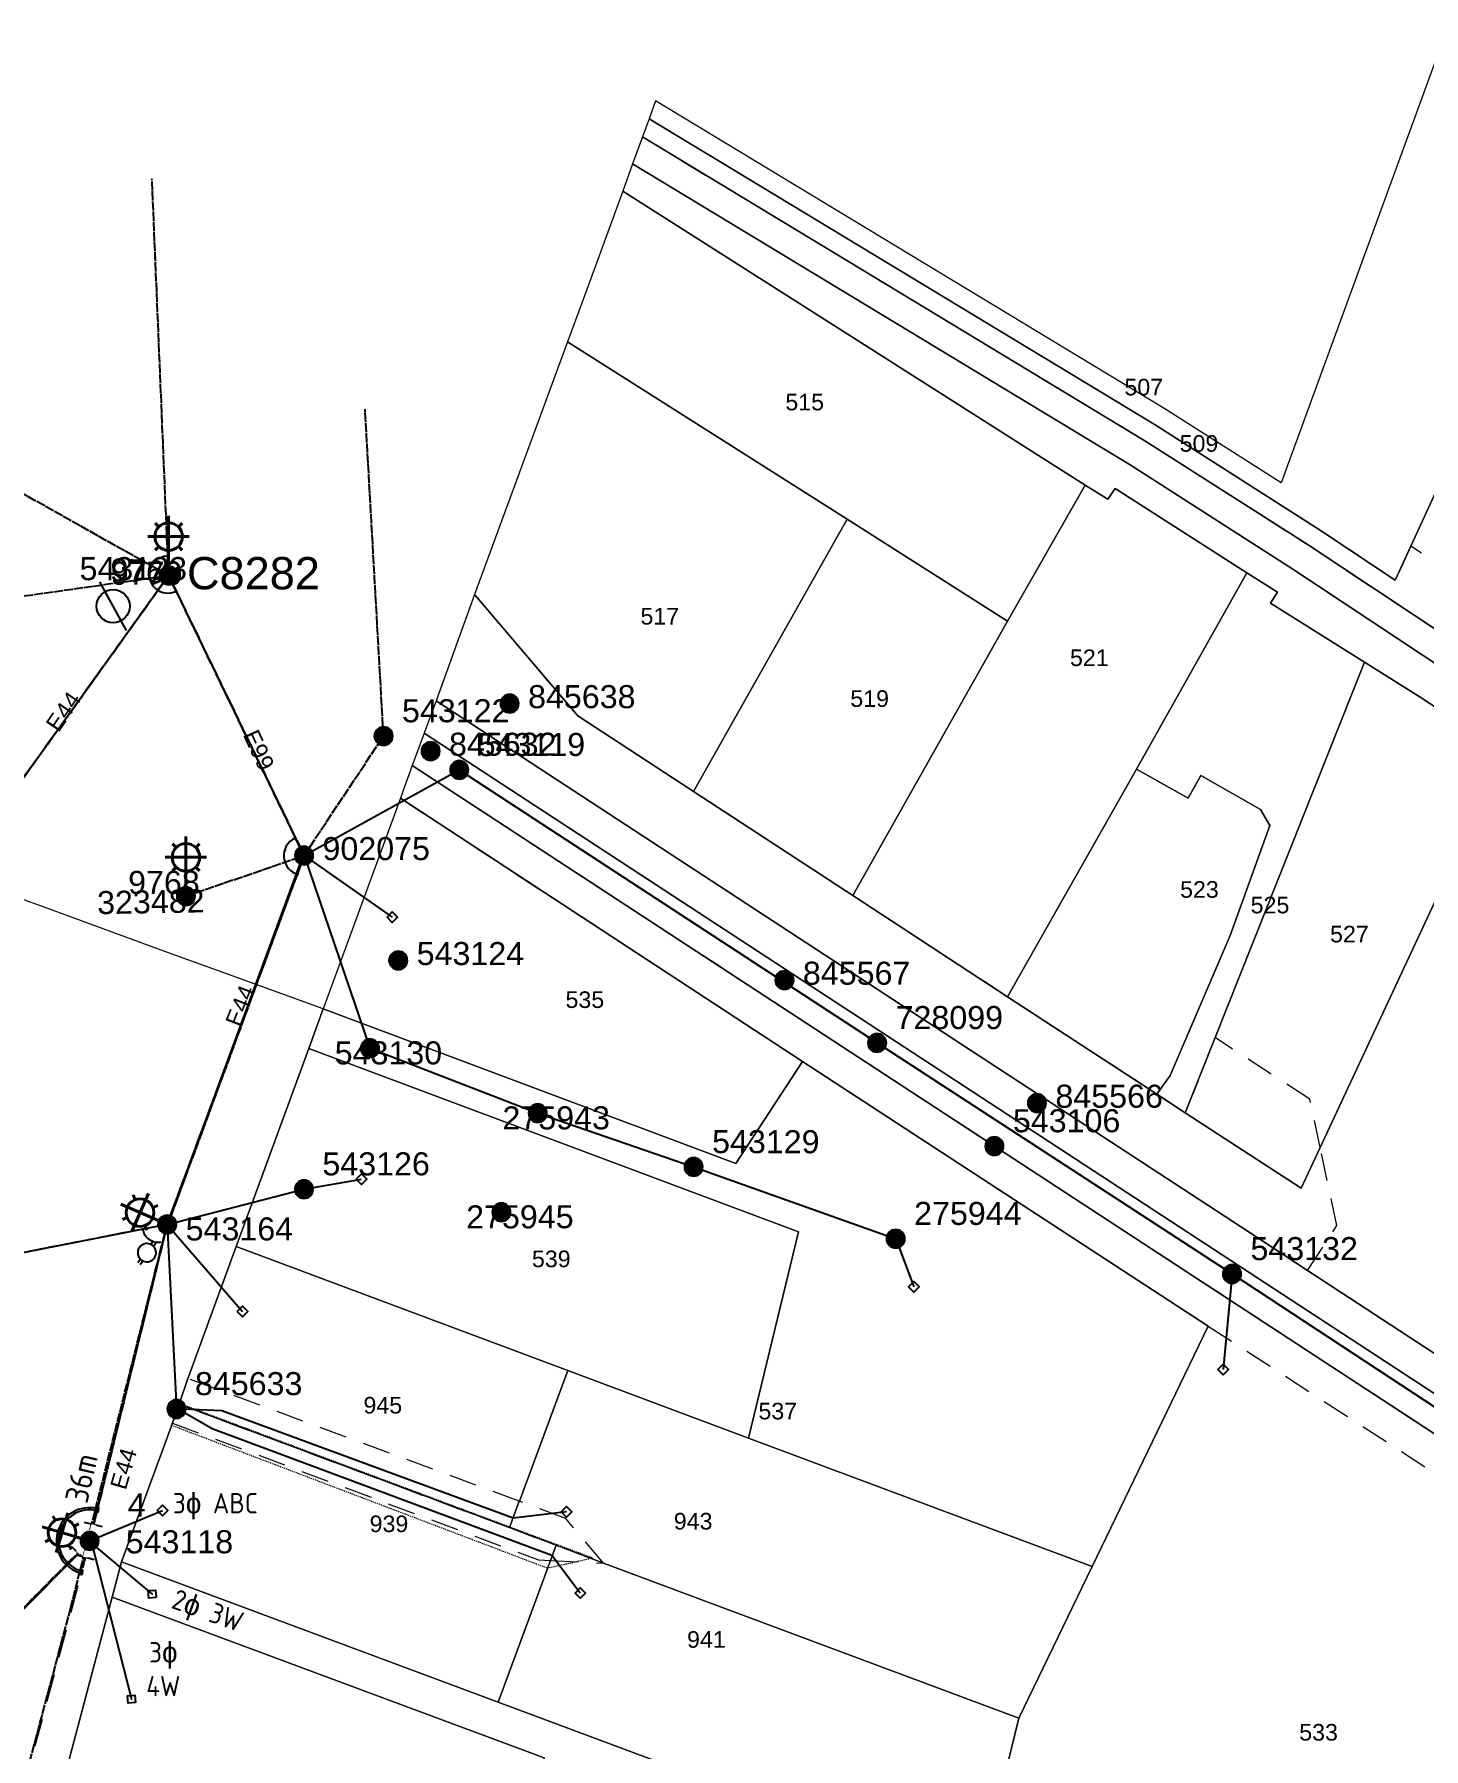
# Model space of a CAD drawing. Header units: metres. Extents: x 316970 to 317938, y 6270894 to 6271502.
# Drawn here: x 317237.9 to 317388.6, y 6271315.6 to 6271501.6 of the extents above; entities that cross this region are included whole.
import ezdxf
from ezdxf.enums import TextEntityAlignment as Align

# ---------------------------------------------------------------- set-up
doc = ezdxf.new("R2010")
doc.units = ezdxf.units.M
for name, pattern in [('Cable Exist OH', [1, 1, 0]), ('Dash', [5, 3, -2]), ('HIDDEN', [0.375, 0.25, -0.125]), ('HIDDEN2', [0.1875, 0.125, -0.0625]), ('IECLdasha', [5, 3, -2])]:
    doc.linetypes.add(name, pattern=pattern)
doc.layers.get('0').update_dxf_attribs({"color": 6})
for name, color, linetype, lineweight in [('Cadastre Easements_SP_EXT', 9, 'Continuous', 5), ('Cadastre Land Parcels_SP_EXT', 9, 'Continuous', 5), ('Cadastre Other Property_SP_EXT', 9, 'HIDDEN', 5), ('Cadastre Roads_SP_EXT', 9, 'Continuous', 5)]:
    doc.layers.add(name, color=color, linetype=linetype, lineweight=lineweight)
for name, color, linetype in [('Equip_SP_HV_EXT', 7, 'Continuous'), ('Equip_SP_LV_EXT', 7, 'Continuous'), ('Equip_SP_SL_EXT', 7, 'Continuous'), ('Mains_HV_EXT', 7, 'Continuous'), ('Mains_LV_EXT', 7, 'Continuous'), ('Mains_LV_NEW', 2, 'Continuous'), ('Mains_LV_NEW_Hardwired', 2, 'Continuous'), ('Mains_SL_EXT', 7, 'Continuous'), ('Mains_SL_NEW', 2, 'Continuous'), ('Mains_SL_NEW_Hardwired', 2, 'Continuous'), ('Notes_SP_MISC', 7, 'Continuous'), ('OH_Details_SP_MISC', 7, 'Continuous'), ('Services_SP_EXT', 7, 'Continuous'), ('SupportsOH_SP_TR_HV_LV_SL_EXT', 7, 'Continuous')]:
    doc.layers.add(name, color=color, linetype=linetype)
doc.styles.add('HVSW_LABEL', font='arial.ttf')
doc.styles.add('iecARIAL', font='arial.ttf', dxfattribs={"height": 2})
doc.styles.add('iecISOCP', font='isocp.shx')
doc.styles.add('POLE_LABEL', font='arial.ttf')
doc.styles.get("Standard").update_dxf_attribs({"font": 'arial.ttf'})

# ---------------------------------------------------------------- blocks, each defined once
blk = doc.blocks.new('LV_OH_LINKS_OPEN_EXT')
for p, q in [((-0.17, 4.97), (-0.17, 5.46)), ((0.17, 4.97), (0.17, 5.46)), ((-0.17, 3), (-0.17, 2.5)), ((0.17, 3), (0.17, 2.5))]:
    blk.add_line(p, q)
blk.add_lwpolyline([(0, 2.99, 1), (0, 4.98, 1)], format="xyb", close=True)
at = {"flags": 9}
for tag, p in [('ACTUAL_STATUS', (0, 0)), ('CONSTRUCTED_VOLTAGE', (0, -0.2)), ('OPERATING_VOLTAGE', (0, -0.6)), ('ORIENTATION', (0, -0.8)), ('OWNED_BY', (0, -1)), ('STATE', (0, -1.2)), ('SWITCH_TYPE', (0, -1.4)), ('NO_PHASES', (0, -0.4)), ('USAGE', (0, -1.6)), ('LEGEND', (0, -1.8)), ('NOTES', (0, -2))]:
    blk.add_attdef(tag, text='', height=0.2, dxfattribs=at).set_placement(p, align=Align.MIDDLE_LEFT)
at = {"flags": 1}
blk.add_attdef('Z', (0, 0), '', height=0.2, dxfattribs=at)
blk = doc.blocks.new('*U135')
at = {"lineweight": 40}
for p, q in [((-3.98, 2.7), (-3.71, 2.2)), ((-3.63, -1.27), (-2.36, 3.04)), ((-1.18, 1.87), (-1.68, 1.6)), ((-0.84, 0.25), (-5.15, 1.52)), ((-4.81, -0.1), (-4.31, 0.17)), ((0, 0), (-1.56, 0.46)), ((-2.01, -0.93), (-2.28, -0.43))]:
    blk.add_line(p, q, dxfattribs=at)
blk.add_circle((-3, 0.89), 1.5, dxfattribs=at)
at = {"style": 'iecARIAL', "flags": 8}
blk.add_attdef('ASSET_NUM', (1.5, 1.5), '', height=2.5, dxfattribs=at)
for tag, p, height, flags in [('OPERATING_VOLTAGE', (0.98, -1.65), 0.2, 9), ('ORIENTATION', (0.98, -1.85), 0.2, 9), ('OWNED_BY', (0.98, -2.05), 0.2, 9), ('CONSTRUCTED_VOLTAGE', (0.98, -0.65), 0.2, 9), ('CONTROL_TYPE', (0.98, -0.85), 0.2, 9), ('LANTERN_PURPOSE', (0.98, -1.05), 0.2, 9), ('LANTERN_TYPE', (0.98, -1.25), 0.2, 9), ('NO_PHASES', (0.98, -1.45), 0.2, 9), ('LNUMBER', (2.18, -3.25), 2.5, 8), ('STATE', (0.98, -2.25), 0.2, 9), ('USAGE', (0.98, -2.45), 0.2, 9), ('CEXIST', (0.98, -2.65), 0.2, 9), ('CNEW', (0.98, -2.85), 0.2, 9), ('CNUMBER', (0.98, -3.05), 0.2, 9), ('CREMOVE', (0.98, -3.25), 0.2, 9), ('CREPLACE', (0.98, -3.45), 0.2, 9), ('LKINGHEIGHT', (0.98, -3.65), 0.2, 9), ('LBRACKET', (0.98, -3.85), 0.2, 9), ('LBRACKETVOCAB', (0.98, -4.05), 0.2, 9), ('LCATEGORY', (0.98, -4.25), 0.2, 9), ('LCHARGE1', (0.98, -4.45), 0.2, 9), ('LCHARGE1PERCENT', (0.98, -4.65), 0.2, 9), ('LCHARGE2', (0.98, -4.85), 0.2, 9), ('LCHARGE2PERCENT', (0.98, -5.05), 0.2, 9), ('LCHARGE3', (0.98, -5.25), 0.2, 9), ('LCHARGE3PERCENT', (0.98, -5.45), 0.2, 9), ('LEXIST', (0.98, -5.65), 0.2, 9), ('LLAMP', (0.98, -5.85), 0.2, 9), ('LLAMPVOCAB', (0.98, -6.05), 0.2, 9), ('LMAST', (0.98, -6.25), 0.2, 9), ('LMASTVOCAB', (0.98, -6.45), 0.2, 9), ('LNEW', (0.98, -6.65), 0.2, 9), ('LANTNUMBER', (0.98, -6.85), 0.2, 9), ('LOUTREACH', (0.98, -7.25), 0.2, 9), ('LOUTREACHVOCAB', (0.98, -7.45), 0.2, 9), ('STREETNAME', (0.98, -9.25), 0.2, 9), ('SUBURB', (0.98, -9.45), 0.2, 1), ('LRATECODE', (0.98, -7.65), 0.2, 9), ('LREMOVE', (0.98, -7.85), 0.2, 9), ('LREPLACE', (0.98, -8.05), 0.2, 9), ('LTYPE', (0.98, -8.25), 0.2, 9), ('LTYPEVOCAB', (0.98, -8.45), 0.2, 9), ('LEGEND', (0.98, -8.65), 0.2, 9), ('LOCATION', (0.98, -8.85), 0.2, 9), ('NOTES', (0.98, -9.05), 0.2, 9)]:
    blk.add_attdef(tag, p, '', height=height, dxfattribs=dict(flags=flags))
blk = doc.blocks.new('SL_LANTERN_EXT')
at = {"lineweight": 40}
for p, q in [((-1.46, 5.68), (-1.06, 5.28)), ((0, 1.97), (0, 6.47)), ((1.46, 5.68), (1.06, 5.28)), ((-2.25, 4.22), (2.25, 4.22)), ((-1.46, 2.76), (-1.06, 3.16)), ((0, 0), (0, 2.72)), ((1.46, 2.76), (1.06, 3.16))]:
    blk.add_line(p, q, dxfattribs=at)
blk.add_circle((0, 4.22), 1.5, dxfattribs=at)
at = {"style": 'iecARIAL', "flags": 8}
blk.add_attdef('ASSET_NUM', (1.5, 1.5), '', height=2.5, dxfattribs=at)
for tag, p, height, flags in [('OPERATING_VOLTAGE', (0.98, -1.65), 0.2, 9), ('ORIENTATION', (0.98, -1.85), 0.2, 9), ('OWNED_BY', (0.98, -2.05), 0.2, 9), ('CONSTRUCTED_VOLTAGE', (0.98, -0.65), 0.2, 9), ('CONTROL_TYPE', (0.98, -0.85), 0.2, 9), ('LANTERN_PURPOSE', (0.98, -1.05), 0.2, 9), ('LANTERN_TYPE', (0.98, -1.25), 0.2, 9), ('NO_PHASES', (0.98, -1.45), 0.2, 9), ('LNUMBER', (2.18, -3.25), 2.5, 8), ('STATE', (0.98, -2.25), 0.2, 9), ('USAGE', (0.98, -2.45), 0.2, 9), ('CEXIST', (0.98, -2.65), 0.2, 9), ('CNEW', (0.98, -2.85), 0.2, 9), ('CNUMBER', (0.98, -3.05), 0.2, 9), ('CREMOVE', (0.98, -3.25), 0.2, 9), ('CREPLACE', (0.98, -3.45), 0.2, 9), ('LKINGHEIGHT', (0.98, -3.65), 0.2, 9), ('LBRACKET', (0.98, -3.85), 0.2, 9), ('LBRACKETVOCAB', (0.98, -4.05), 0.2, 9), ('LCATEGORY', (0.98, -4.25), 0.2, 9), ('LCHARGE1', (0.98, -4.45), 0.2, 9), ('LCHARGE1PERCENT', (0.98, -4.65), 0.2, 9), ('LCHARGE2', (0.98, -4.85), 0.2, 9), ('LCHARGE2PERCENT', (0.98, -5.05), 0.2, 9), ('LCHARGE3', (0.98, -5.25), 0.2, 9), ('LCHARGE3PERCENT', (0.98, -5.45), 0.2, 9), ('LEXIST', (0.98, -5.65), 0.2, 9), ('LLAMP', (0.98, -5.85), 0.2, 9), ('LLAMPVOCAB', (0.98, -6.05), 0.2, 9), ('LMAST', (0.98, -6.25), 0.2, 9), ('LMASTVOCAB', (0.98, -6.45), 0.2, 9), ('LNEW', (0.98, -6.65), 0.2, 9), ('LANTNUMBER', (0.98, -6.85), 0.2, 9), ('LOUTREACH', (0.98, -7.25), 0.2, 9), ('LOUTREACHVOCAB', (0.98, -7.45), 0.2, 9), ('STREETNAME', (0.98, -9.25), 0.2, 9), ('SUBURB', (0.98, -9.45), 0.2, 1), ('LRATECODE', (0.98, -7.65), 0.2, 9), ('LREMOVE', (0.98, -7.85), 0.2, 9), ('LREPLACE', (0.98, -8.05), 0.2, 9), ('LTYPE', (0.98, -8.25), 0.2, 9), ('LTYPEVOCAB', (0.98, -8.45), 0.2, 9), ('LEGEND', (0.98, -8.65), 0.2, 9), ('LOCATION', (0.98, -8.85), 0.2, 9), ('NOTES', (0.98, -9.05), 0.2, 9)]:
    blk.add_attdef(tag, p, '', height=height, dxfattribs=dict(flags=flags))
blk = doc.blocks.new('*U138')
at = {"lineweight": 40}
for p, q in [((-0.88, 0.38), (-5.01, 2.18)), ((-3.84, -0.78), (-2.04, 3.34)), ((-3.7, 3.2), (-3.49, 2.68)), ((-1.02, 2.04), (-1.55, 1.83)), ((-4.86, 0.53), (-4.34, 0.73)), ((0, 0), (-1.57, 0.68)), ((-2.19, -0.64), (-2.39, -0.11))]:
    blk.add_line(p, q, dxfattribs=at)
blk.add_circle((-2.94, 1.28), 1.5, dxfattribs=at)
at = {"style": 'iecARIAL', "flags": 8}
blk.add_attdef('ASSET_NUM', (1.5, 1.5), '', height=2.5, dxfattribs=at)
for tag, p, height, flags in [('OPERATING_VOLTAGE', (0.98, -1.65), 0.2, 9), ('ORIENTATION', (0.98, -1.85), 0.2, 9), ('OWNED_BY', (0.98, -2.05), 0.2, 9), ('CONSTRUCTED_VOLTAGE', (0.98, -0.65), 0.2, 9), ('CONTROL_TYPE', (0.98, -0.85), 0.2, 9), ('LANTERN_PURPOSE', (0.98, -1.05), 0.2, 9), ('LANTERN_TYPE', (0.98, -1.25), 0.2, 9), ('NO_PHASES', (0.98, -1.45), 0.2, 9), ('LNUMBER', (2.18, -3.25), 2.5, 8), ('STATE', (0.98, -2.25), 0.2, 9), ('USAGE', (0.98, -2.45), 0.2, 9), ('CEXIST', (0.98, -2.65), 0.2, 9), ('CNEW', (0.98, -2.85), 0.2, 9), ('CNUMBER', (0.98, -3.05), 0.2, 9), ('CREMOVE', (0.98, -3.25), 0.2, 9), ('CREPLACE', (0.98, -3.45), 0.2, 9), ('LKINGHEIGHT', (0.98, -3.65), 0.2, 9), ('LBRACKET', (0.98, -3.85), 0.2, 9), ('LBRACKETVOCAB', (0.98, -4.05), 0.2, 9), ('LCATEGORY', (0.98, -4.25), 0.2, 9), ('LCHARGE1', (0.98, -4.45), 0.2, 9), ('LCHARGE1PERCENT', (0.98, -4.65), 0.2, 9), ('LCHARGE2', (0.98, -4.85), 0.2, 9), ('LCHARGE2PERCENT', (0.98, -5.05), 0.2, 9), ('LCHARGE3', (0.98, -5.25), 0.2, 9), ('LCHARGE3PERCENT', (0.98, -5.45), 0.2, 9), ('LEXIST', (0.98, -5.65), 0.2, 9), ('LLAMP', (0.98, -5.85), 0.2, 9), ('LLAMPVOCAB', (0.98, -6.05), 0.2, 9), ('LMAST', (0.98, -6.25), 0.2, 9), ('LMASTVOCAB', (0.98, -6.45), 0.2, 9), ('LNEW', (0.98, -6.65), 0.2, 9), ('LANTNUMBER', (0.98, -6.85), 0.2, 9), ('LOUTREACH', (0.98, -7.25), 0.2, 9), ('LOUTREACHVOCAB', (0.98, -7.45), 0.2, 9), ('STREETNAME', (0.98, -9.25), 0.2, 9), ('SUBURB', (0.98, -9.45), 0.2, 1), ('LRATECODE', (0.98, -7.65), 0.2, 9), ('LREMOVE', (0.98, -7.85), 0.2, 9), ('LREPLACE', (0.98, -8.05), 0.2, 9), ('LTYPE', (0.98, -8.25), 0.2, 9), ('LTYPEVOCAB', (0.98, -8.45), 0.2, 9), ('LEGEND', (0.98, -8.65), 0.2, 9), ('LOCATION', (0.98, -8.85), 0.2, 9), ('NOTES', (0.98, -9.05), 0.2, 9)]:
    blk.add_attdef(tag, p, '', height=height, dxfattribs=dict(flags=flags))
blk = doc.blocks.new('CCP_EXT')
at = {"flags": 9}
for tag, p in [('STATE', (0, -1.8)), ('LIFE_SUPPORT', (0, -1.6)), ('NOTES', (0, -2))]:
    blk.add_attdef(tag, text='', height=0.2, dxfattribs=at).set_placement(p, align=Align.MIDDLE_LEFT)
blk.add_wipeout([(0, 0.57), (0.57, 0), (0, -0.57), (-0.57, 0)])
blk.add_lwpolyline([(-0.57, 0), (0, 0.57), (0.57, 0), (0, -0.57), (-0.57, 0)])
at = {"flags": 1}
blk.add_attdef('Z', (0, 0), '', height=0.2, dxfattribs=at)
at = {"flags": 9}
for tag, p in [('CCP_TYPE', (0, 0)), ('CONSTRUCTED_VOLTAGE', (0, -0.2)), ('OPERATING_VOLTAGE', (0, -0.6)), ('ORIENTATION', (0, -0.8)), ('OWNED_BY', (0, -1)), ('NO_PHASES', (0, -0.4)), ('USAGE', (0, -1.2)), ('LEGEND', (0, -1.4))]:
    blk.add_attdef(tag, text='', height=0.2, dxfattribs=at).set_placement(p, align=Align.MIDDLE_LEFT)
blk = doc.blocks.new('POLE_EXT')
blk.add_hatch(color=256).paths.add_polyline_path([(-1, 0, 1), (1, 0, 1)])
blk.add_lwpolyline([(-1, 0, 1), (1, 0, 1)], format="xyb", close=True)
for tag, height, flags, p in [('pNumber', 2.5, 8, (-17.84, 2.07)), ('OWNED_BY', 0.2, 9, (1.35, -0.4)), ('SPECIAL_USE', 0.2, 9, (1.35, -0.8)), ('STATE', 0.2, 9, (1.35, -1)), ('cLV', 0.2, 9, (1.35, -1.4)), ('hDepth', 0.2, 9, (1.35, -1.6)), ('hDia', 0.2, 9, (1.35, -1.8)), ('PARENT', 0.2, 9, (1.35, -0.6)), ('USAGE', 0.2, 9, (1.35, -1.2)), ('cHV', 0.2, 9, (1.35, -2)), ('cLinedev', 0.2, 9, (1.35, -3.4)), ('pExisting', 0.2, 9, (1.35, -3.8)), ('LBRACKET', 0.2, 9, (1.35, -2.2)), ('LExisting', 0.2, 9, (1.35, -2.4)), ('LANTNUMBER', 0.2, 9, (1.35, -2.6)), ('LOther', 0.2, 9, (1.35, -2.8)), ('LRemove', 0.2, 9, (1.35, -3)), ('LEGEND', 0.2, 9, (1.35, -3.2)), ('LOCATION', 0.2, 9, (1.35, -3.6)), ('pFooting', 0.2, 9, (1.35, -4.4)), ('pNew', 0.2, 9, (1.35, -4.6)), ('pRelocate', 0.2, 9, (1.35, -5)), ('pRemove', 0.2, 9, (1.35, -5.2)), ('pReplace', 0.2, 9, (1.35, -5.4)), ('pStay', 0.2, 9, (1.35, -5.6)), ('PFNUMBER', 0.2, 9, (1.35, -4)), ('NEWPFNUMBER', 0.2, 9, (1.35, -4.2)), ('pType', 0.2, 9, (1.35, -5.8)), ('cspan', 0.2, 9, (1.35, -6)), ('STREETNAME', 0.2, 9, (1.35, -6.2)), ('SUBURB', 0.2, 9, (1.35, -6.4)), ('OPERATED_BY', 0.2, 9, (1.36, -7.01)), ('NOTES', 0.2, 9, (1.35, -6.6)), ('MAINTAINED_BY', 0.2, 9, (1.36, -6.81))]:
    blk.add_attdef(tag, text='', height=height, dxfattribs=dict(flags=flags)).set_placement(p, align=Align.MIDDLE_LEFT)
at = {"style": 'POLE_LABEL'}
for tag, height, flags, p in [('ASSET_NUM', 2.5, 8, (2, 2)), ('STRUCTURE_PLANT_NUMBER', 0.2, 9, (1.35, 0.03)), ('STREET_CODE', 0.2, 9, (1.35, -0.2))]:
    blk.add_attdef(tag, text='', height=height, dxfattribs=dict(at, flags=flags)).set_placement(p, align=Align.MIDDLE_LEFT)
at = {"flags": 1}
blk.add_attdef('Z', (1.35, -7.33), '', height=0.2, dxfattribs=at)
blk = doc.blocks.new('HV_ABS_CLOSED_EXT')
blk.add_line((-3, 6.87), (3, 6.87))
blk.add_circle((0, 6.87), 1.8)
at = {"style": 'HVSW_LABEL'}
for tag, height, flags, p in [('ASSET_NUM', 3.5, 8, (2, 2)), ('STREET_CODE', 0.2, 9, (0, -0.2))]:
    blk.add_attdef(tag, text='', height=height, dxfattribs=dict(at, flags=flags)).set_placement(p, align=Align.MIDDLE_LEFT)
at = {"flags": 1}
blk.add_attdef('Z', (0, 0), '', height=0.2, dxfattribs=at)
at = {"flags": 9}
for tag, p in [('ACTUAL_STATUS', (0, -0.4)), ('CONSTRUCTED_VOLTAGE', (0, -0.6)), ('OPERATING_VOLTAGE', (0, -1)), ('ORIENTATION', (0, -1.2)), ('OWNED_BY', (0, -1.4)), ('STATE', (0, -1.6)), ('SWITCH_TYPE', (0, -1.8)), ('NO_PHASES', (0, -0.8)), ('STREETNAME', (0, -2.6)), ('SUBURB', (0, -2.8)), ('USAGE', (0, -2)), ('LEGEND', (0, -2.2)), ('LOCATION', (0, -2.4)), ('NOTES', (0, -3))]:
    blk.add_attdef(tag, text='', height=0.2, dxfattribs=at).set_placement(p, align=Align.MIDDLE_LEFT)
blk = doc.blocks.new('End Shackle_NEW')
blk.add_line((1, 1.81), (-1, 1.81))
at = {"flags": 1}
blk.add_attdef('Z', (0, 0), '', height=0.2, dxfattribs=at)
at = {"flags": 9}
for tag, p in [('CONNECTOR_TYPE', (0, 0)), ('CONSTRUCTED_VOLTAGE', (0, -0.2)), ('OPERATING_VOLTAGE', (0, -0.6)), ('ORIENTATION', (0, -0.8)), ('OWNED_BY', (0, -1)), ('STATE', (0, -1.2)), ('NO_PHASES', (0, -0.4)), ('USAGE', (0, -1.4)), ('NOTES', (0, -1.6)), ('MAINTAINED_BY', (0, -1.81)), ('OPERATED_BY', (0, -2.01))]:
    blk.add_attdef(tag, text='', height=0.2, dxfattribs=at).set_placement(p, align=Align.MIDDLE_LEFT)
blk.add_wipeout([(-0.25, 0), (-0.25, 1.81), (0.25, 1.82), (0.25, 0)])
blk = doc.blocks.new('BOND POINT')
blk.add_hatch(color=256).paths.add_polyline_path([(-1, 0, 1), (1, 0, 1)])
blk.add_lwpolyline([(-1, 0, 1), (1, 0, 1)], format="xyb", close=True)

msp = doc.modelspace()

# ---------------------------------------------------------------- linework, layer by layer
at = {"layer": 'Cadastre Easements_SP_EXT', "linetype": 'Dash'}
for points in [[(317387.21, 6271446.06), (317385.51, 6271442.37), (317377.17, 6271447.89), (317359.46, 6271459.21), (317304.6, 6271492.38), (317303.88, 6271490.44), (317358.37, 6271457.48), (317376.07, 6271446.18), (317398.4, 6271431.38), (317400.82, 6271436.98), (317387.21, 6271446.06)], [(317359.64, 6271386.63), (317343.47, 6271397.18), (317326.69, 6271408.15), (317309.43, 6271419.44), (317308.17, 6271420.26), (317296.88, 6271427.64), (317285.69, 6271440.8), (317281.51, 6271429.29), (317340.41, 6271390.79), (317368.74, 6271372.27), (317370.84, 6271370.89), (317376.01, 6271367.51), (317379.17, 6271372.37), (317377.39, 6271380.79), (317377.37, 6271380.84), (317376.26, 6271386.07), (317365.98, 6271392.75), (317362.73, 6271384.6), (317359.64, 6271386.63)]]:
    msp.add_lwpolyline(points, close=True, dxfattribs=at)
at = {"layer": 'Cadastre Land Parcels_SP_EXT', "linetype": 'Continuous'}
for points in [[(317402.9, 6271493.75), (317390.94, 6271501.56), (317373.13, 6271452.9), (317360.51, 6271460.94), (317305.31, 6271494.34), (317304.6, 6271492.38), (317359.46, 6271459.21), (317377.17, 6271447.89), (317385.51, 6271442.37), (317387.21, 6271446.06), (317407.68, 6271490.58), (317402.9, 6271493.75)], [(317377.17, 6271447.89), (317359.46, 6271459.21), (317304.6, 6271492.38), (317303.88, 6271490.44), (317358.37, 6271457.48), (317376.07, 6271446.18), (317398.4, 6271431.38), (317400.82, 6271436.98), (317420.38, 6271482.29), (317419.18, 6271483.08), (317407.68, 6271490.58), (317387.21, 6271446.06), (317385.51, 6271442.37), (317377.17, 6271447.89)], [(317351.88, 6271452.68), (317301.75, 6271484.55), (317297.3, 6271472.39), (317295.76, 6271468.2), (317326.09, 6271448.97), (317343.48, 6271437.91), (317351.88, 6271452.68)], [(317309.43, 6271419.44), (317326.09, 6271448.97), (317295.76, 6271468.2), (317285.69, 6271440.8), (317296.88, 6271427.64), (317308.17, 6271420.26), (317309.43, 6271419.44)], [(317369.42, 6271443.15), (317355.13, 6271452.31), (317354.34, 6271451.13), (317351.88, 6271452.68), (317343.48, 6271437.91), (317326.69, 6271408.15), (317343.47, 6271397.18), (317357.47, 6271421.88), (317369.42, 6271443.15)], [(317343.48, 6271437.91), (317326.09, 6271448.97), (317309.43, 6271419.44), (317326.69, 6271408.15), (317343.48, 6271437.91)], [(317382.19, 6271433.48), (317371.99, 6271439.87), (317372.75, 6271441.05), (317369.42, 6271443.15), (317357.47, 6271421.88), (317363.05, 6271418.72), (317364.43, 6271421.17), (317370.91, 6271417.49), (317371.9, 6271415.77), (317367.6, 6271403.83), (317361.12, 6271388.64), (317359.64, 6271386.63), (317362.73, 6271384.6), (317365.98, 6271392.75), (317382.19, 6271433.48)], [(317362.73, 6271384.6), (317359.64, 6271386.63), (317343.47, 6271397.18), (317326.69, 6271408.15), (317309.43, 6271419.44), (317308.17, 6271420.26), (317296.88, 6271427.64), (317285.69, 6271440.8), (317281.51, 6271429.29), (317340.41, 6271390.79), (317368.74, 6271372.27), (317370.84, 6271370.89), (317376.01, 6271367.51), (317566.53, 6271242.97), (317598.23, 6271291.57), (317429.59, 6271402.48), (317397.36, 6271423.68), (317377.37, 6271380.84), (317375.31, 6271376.43), (317362.73, 6271384.6)], [(317377.37, 6271380.84), (317397.36, 6271423.68), (317388.11, 6271429.76), (317382.19, 6271433.48), (317365.98, 6271392.75), (317362.73, 6271384.6), (317375.31, 6271376.43), (317377.37, 6271380.84)], [(317280.22, 6271425.77), (317278.93, 6271422.25), (317525.76, 6271260.87), (317524.2, 6271258.24), (317466.88, 6271162.21), (317611.3, 6271068.26), (317669.26, 6271167.78), (317670.79, 6271170.43), (317280.22, 6271425.77)], [(317524.2, 6271258.24), (317525.76, 6271260.87), (317278.93, 6271422.25), (317277.64, 6271418.71), (317321.24, 6271390.18), (317365.23, 6271361.47), (317352.65, 6271335.39), (317344.71, 6271318.94), (317340.37, 6271301.23), (317328.47, 6271252.25), (317466.88, 6271162.21), (317524.2, 6271258.24)], [(317359.64, 6271386.63), (317361.12, 6271388.64), (317367.6, 6271403.83), (317371.9, 6271415.77), (317370.91, 6271417.49), (317364.43, 6271421.17), (317363.05, 6271418.72), (317357.47, 6271421.88), (317343.47, 6271397.18), (317359.64, 6271386.63)], [(317321.24, 6271390.18), (317277.64, 6271418.71), (317269.27, 6271395.86), (317314.02, 6271379.12), (317321.24, 6271390.18)], [(317321.24, 6271390.18), (317314.02, 6271379.12), (317269.27, 6271395.86), (317267.7, 6271391.57), (317320.81, 6271371.69), (317315.37, 6271349.3), (317352.65, 6271335.39), (317365.23, 6271361.47), (317321.24, 6271390.18)], [(317315.37, 6271349.3), (317320.81, 6271371.69), (317267.7, 6271391.57), (317259.84, 6271370.09), (317295.78, 6271356.65), (317315.37, 6271349.3)], [(317290.53, 6271342.47), (317290.54, 6271342.47), (317295.78, 6271356.65), (317259.84, 6271370.09), (317254.63, 6271355.87), (317254.6, 6271355.78), (317253.65, 6271352.99), (317289.45, 6271339.61), (317290.53, 6271342.47)], [(317352.65, 6271335.39), (317315.37, 6271349.3), (317295.78, 6271356.65), (317290.54, 6271342.47), (317290.53, 6271342.47), (317289.45, 6271339.61), (317294.51, 6271337.71), (317299.65, 6271335.77), (317299.66, 6271335.77), (317344.71, 6271318.94), (317352.65, 6271335.39)], [(317293.9, 6271336.05), (317294.51, 6271337.71), (317289.45, 6271339.61), (317253.65, 6271352.99), (317252.91, 6271350.96), (317247.39, 6271335.9), (317288.25, 6271320.67), (317293.9, 6271336.05)], [(317344.71, 6271318.94), (317299.66, 6271335.77), (317299.65, 6271335.77), (317294.51, 6271337.71), (317293.9, 6271336.05), (317288.25, 6271320.67), (317340.37, 6271301.23), (317344.71, 6271318.94)], [(317288.25, 6271320.67), (317247.39, 6271335.9), (317246.37, 6271332.09), (317293.23, 6271314.65), (317288.51, 6271295.08), (317241.24, 6271312.69), (317234.55, 6271287.49), (317328.47, 6271252.25), (317340.37, 6271301.23), (317288.25, 6271320.67)], [(317241.24, 6271312.69), (317288.51, 6271295.08), (317293.23, 6271314.65), (317246.37, 6271332.09), (317241.24, 6271312.69)]]:
    msp.add_lwpolyline(points, close=True, dxfattribs=at)
for points in [[(317644.12, 6271336.12), (317637.58, 6271340.39), (317601.63, 6271296.7), (317398.4, 6271431.38), (317376.07, 6271446.18), (317358.37, 6271457.48), (317303.88, 6271490.44), (317302.82, 6271487.5), (317356.77, 6271454.87), (317374.39, 6271443.57), (317599.96, 6271294.11), (317608.1, 6271288.79)], [(317615.94, 6271283.66), (317599.96, 6271294.11), (317374.39, 6271443.57), (317356.77, 6271454.87), (317302.82, 6271487.5), (317301.75, 6271484.55), (317351.88, 6271452.68), (317354.34, 6271451.13), (317355.13, 6271452.31), (317369.42, 6271443.15), (317372.75, 6271441.05), (317371.99, 6271439.87), (317382.19, 6271433.48), (317388.11, 6271429.76), (317397.36, 6271423.68), (317429.59, 6271402.48), (317598.23, 6271291.57), (317566.53, 6271242.97), (317699.15, 6271156.3)], [(317697.88, 6271157.13), (317566.53, 6271242.97), (317376.01, 6271367.51), (317370.84, 6271370.89), (317368.74, 6271372.27), (317340.41, 6271390.79), (317281.51, 6271429.29), (317280.22, 6271425.77), (317670.79, 6271170.43), (317669.26, 6271167.78), (317611.3, 6271068.26), (317712.67, 6271002.32), (317738.47, 6270985.57)]]:
    msp.add_lwpolyline(points, dxfattribs=at)
at = {"layer": 'Mains_HV_EXT', "linetype": 'Cable Exist OH'}
for points in [[(317252.5, 6271442.87), (317250.76, 6271484.61), (317250.7, 6271485.89)], [(317227.18, 6271407.57), (317252.5, 6271442.87)]]:
    msp.add_lwpolyline(points, dxfattribs=at)
at = {"layer": 'Mains_LV_EXT', "linetype": 'Cable Exist OH'}
for points in [[(317252.5, 6271442.87), (317251.06, 6271477.45)], [(317252.5, 6271442.87), (317227.18, 6271407.57)], [(317252.5, 6271442.87), (317267.19, 6271412.5)], [(317267.19, 6271412.5), (317252.47, 6271372.67)], [(317252.35, 6271372.5), (317232.98, 6271368.7), (317211.51, 6271357.17)]]:
    msp.add_lwpolyline(points, dxfattribs=at)
at = {"layer": 'Mains_LV_EXT', "linetype": 'Continuous'}
for points in [[(317252.31, 6271444.95, 1.241342), (317253.32, 6271441.18)], [(317266.2, 6271414.37, 0.706001), (317266.58, 6271410.44)], [(317249.69, 6271372.03, 0.443671), (317251.71, 6271370.6)]]:
    msp.add_lwpolyline(points, format="xyb", dxfattribs=at)
at = {"layer": 'Mains_LV_EXT', "color": 0, "linetype": 'IECLdasha'}
msp.add_lwpolyline([(317231.49, 6271291.8), (317243.94, 6271338.17)], dxfattribs=at)
at = {"layer": 'Mains_LV_NEW_Hardwired', "color": 0, "linetype": 'Continuous'}
msp.add_arc((317243.94, 6271338.17), 3.61, 76.2371, 254.9722, dxfattribs=at).dxf.unprotected_set("ltscale", 0)
at = {"layer": 'Mains_SL_EXT', "linetype": 'Cable Exist OH'}
for points in [[(317252.5, 6271442.87), (317250.76, 6271484.61)], [(317267.19, 6271412.5), (317275.81, 6271425.45), (317273.81, 6271460.92)], [(317252.5, 6271442.87), (317225.66, 6271457.93)], [(317203.02, 6271435.87), (317252.5, 6271442.87)], [(317252.5, 6271442.87), (317267.19, 6271412.5)], [(317267.19, 6271412.5), (317252.35, 6271372.5)], [(317254.38, 6271408.09), (317267.19, 6271412.5)]]:
    msp.add_lwpolyline(points, dxfattribs=at)
at = {"layer": 'Mains_SL_EXT', "color": 0, "linetype": 'Cable Exist OH'}
msp.add_lwpolyline([(317243.94, 6271338.17), (317225.23, 6271319.26)], dxfattribs=at)
at = {"layer": 'Mains_SL_EXT', "color": 0, "linetype": 'IECLdasha'}
msp.add_lwpolyline([(317243.94, 6271338.17), (317231.48, 6271291.8)], dxfattribs=at)
at = {"layer": 'Mains_SL_NEW_Hardwired', "color": 0, "linetype": 'Continuous'}
msp.add_arc((317243.94, 6271338.17), 3.37, 76.2361, 256.1467, dxfattribs=at).dxf.unprotected_set("ltscale", 0)
at = {"layer": 'OH_Details_SP_MISC', "color": 7, "linetype": 'Continuous', "flags": 128}
msp.add_lwpolyline([(317252.47, 6271372.67), (317267.09, 6271412.47)], dxfattribs=at)
at = {"layer": 'Services_SP_EXT'}
for points in [[(317252.35, 6271372.5), (317232.98, 6271368.7)], [(317252.35, 6271372.5), (317253.36, 6271352.48)], [(317244.11, 6271338.13), (317225.22, 6271319.21)]]:
    msp.add_lwpolyline(points, dxfattribs=at)

# ---------------------------------------------------------------- block references
at = {"layer": 'Equip_SP_HV_EXT'}
ref = msp.add_blockref('HV_ABS_CLOSED_EXT', (317252.5, 6271442.87), dxfattribs=dict(at, rotation=118.9347211459377))
ref.add_attrib('ASSET_NUM', 'C8282', dxfattribs={"layer": '0', "height": 3.5, "style": 'HVSW_LABEL'}).set_placement((317254.5, 6271443.12), align=Align.MIDDLE_LEFT)
at = {"layer": 'Equip_SP_LV_EXT', "rotation": 144.4269882256237}
msp.add_blockref('LV_OH_LINKS_OPEN_EXT', (317252.47, 6271372.67), dxfattribs=at)
at = {"layer": 'Equip_SP_SL_EXT'}
ref = msp.add_blockref('SL_LANTERN_EXT', (317252.5, 6271442.87), dxfattribs=at)
ref.add_attrib('ASSET_NUM', '9769', dxfattribs={"layer": '0', "height": 2.5, "rotation": 357.0943, "style": 'iecARIAL'}).set_placement((317254, 6271444.37), align=Align.TOP_RIGHT)
ref = msp.add_blockref('SL_LANTERN_EXT', (317252.5, 6271442.87), dxfattribs=at)
ref.add_attrib('ASSET_NUM', '9770', dxfattribs={"layer": '0', "height": 2.5, "style": 'iecARIAL'}).set_placement((317254, 6271444.37), align=Align.TOP_RIGHT)
ref = msp.add_blockref('SL_LANTERN_EXT', (317254.38, 6271408.09), dxfattribs=at)
ref.add_attrib('ASSET_NUM', '9768', dxfattribs={"layer": '0', "height": 2.5, "rotation": 0.0753, "style": 'iecARIAL'}).set_placement((317255.88, 6271409.59), align=Align.MIDDLE_RIGHT)
for name, p in [('*U138', (317252.35, 6271372.5)), ('*U135', (317243.94, 6271338.17))]:
    msp.add_blockref(name, p, dxfattribs=at)
at = {"layer": 'Mains_LV_NEW_Hardwired', "color": 0, "linetype": 'Continuous', "xscale": 0.15, "yscale": 0.15, "zscale": 0.15}
for p in [(317244.8, 6271341.68), (317243.01, 6271334.69)]:
    msp.add_blockref('BOND POINT', p, dxfattribs=at).dxf.unprotected_set("ltscale", 0)
at = {"layer": 'Mains_SL_EXT', "color": 0, "linetype": 'Continuous', "xscale": 0.15, "yscale": 0.15, "zscale": 0.15}
msp.add_blockref('BOND POINT', (317241.57, 6271335.78), dxfattribs=at).dxf.unprotected_set("ltscale", 0)
at = {"layer": 'Mains_SL_NEW_Hardwired', "color": 0, "linetype": 'Continuous', "xscale": 0.15, "yscale": 0.15, "zscale": 0.15}
for p in [(317244.75, 6271341.45), (317243.07, 6271334.92)]:
    msp.add_blockref('BOND POINT', p, dxfattribs=at).dxf.unprotected_set("ltscale", 0)
at = {"layer": 'SupportsOH_SP_TR_HV_LV_SL_EXT'}
ref = msp.add_blockref('POLE_EXT', (317252.5, 6271442.87), dxfattribs=at)
ref.add_attrib('ASSET_NUM', '543123', dxfattribs={"layer": '0', "height": 2.5, "rotation": 0.0574, "style": 'POLE_LABEL'}).set_placement((317254.5, 6271443.62), align=Align.MIDDLE_RIGHT)
ref = msp.add_blockref('POLE_EXT', (317275.81, 6271425.45), dxfattribs=at)
ref.add_attrib('ASSET_NUM', '543122', dxfattribs={"layer": '0', "height": 2.5, "rotation": 0.0214, "style": 'POLE_LABEL'}).set_placement((317277.81, 6271426.2), align=Align.BOTTOM_LEFT)
ref = msp.add_blockref('POLE_EXT', (317289.48, 6271428.98), dxfattribs=at)
ref.add_attrib('ASSET_NUM', '845638', dxfattribs={"layer": '0', "height": 2.5, "style": 'POLE_LABEL'}).set_placement((317291.48, 6271429.73), align=Align.MIDDLE_LEFT)
ref = msp.add_blockref('POLE_EXT', (317280.91, 6271423.82), dxfattribs=at)
ref.add_attrib('ASSET_NUM', '845632', dxfattribs={"layer": '0', "height": 2.5, "style": 'POLE_LABEL'}).set_placement((317282.91, 6271424.57), align=Align.MIDDLE_LEFT)
ref = msp.add_blockref('POLE_EXT', (317284.02, 6271421.78), dxfattribs=at)
ref.add_attrib('ASSET_NUM', '543119', dxfattribs={"layer": '0', "height": 2.5, "rotation": 0.0846, "style": 'POLE_LABEL'}).set_placement((317286.02, 6271422.53), align=Align.BOTTOM_LEFT)
ref = msp.add_blockref('POLE_EXT', (317267.19, 6271412.5), dxfattribs=at)
ref.add_attrib('ASSET_NUM', '902075', dxfattribs={"layer": '0', "height": 2.5, "rotation": 0.0184, "style": 'POLE_LABEL'}).set_placement((317269.19, 6271413.25), align=Align.MIDDLE_LEFT)
ref = msp.add_blockref('POLE_EXT', (317254.38, 6271408.09), dxfattribs=at)
ref.add_attrib('ASSET_NUM', '323482', dxfattribs={"layer": '0', "height": 2.5, "rotation": 1, "style": 'POLE_LABEL'}).set_placement((317256.38, 6271408.84), align=Align.TOP_RIGHT)
ref = msp.add_blockref('POLE_EXT', (317277.4, 6271401.13), dxfattribs=at)
ref.add_attrib('ASSET_NUM', '543124', dxfattribs={"layer": '0', "height": 2.5, "rotation": 359.9162, "style": 'POLE_LABEL'}).set_placement((317279.4, 6271401.88), align=Align.MIDDLE_LEFT)
ref = msp.add_blockref('POLE_EXT', (317319.28, 6271398.99), dxfattribs=at)
ref.add_attrib('ASSET_NUM', '845567', dxfattribs={"layer": '0', "height": 2.5, "style": 'POLE_LABEL'}).set_placement((317321.28, 6271399.74), align=Align.MIDDLE_LEFT)
ref = msp.add_blockref('POLE_EXT', (317329.33, 6271392.18), dxfattribs=at)
ref.add_attrib('ASSET_NUM', '728099', dxfattribs={"layer": '0', "height": 2.5, "rotation": 359.9904, "style": 'POLE_LABEL'}).set_placement((317331.33, 6271392.93), align=Align.BOTTOM_LEFT)
ref = msp.add_blockref('POLE_EXT', (317274.34, 6271391.6), dxfattribs=at)
ref.add_attrib('ASSET_NUM', '543130', dxfattribs={"layer": '0', "height": 2.5, "style": 'POLE_LABEL'}).set_placement((317276.34, 6271392.35), align=Align.TOP_CENTER)
ref = msp.add_blockref('POLE_EXT', (317346.66, 6271385.65), dxfattribs=at)
ref.add_attrib('ASSET_NUM', '845566', dxfattribs={"layer": '0', "height": 2.5, "style": 'POLE_LABEL'}).set_placement((317348.66, 6271386.4), align=Align.MIDDLE_LEFT)
ref = msp.add_blockref('POLE_EXT', (317292.53, 6271384.55), dxfattribs=at)
ref.add_attrib('ASSET_NUM', '275943', dxfattribs={"layer": '0', "height": 2.5, "rotation": 0.0406, "style": 'POLE_LABEL'}).set_placement((317294.53, 6271385.3), align=Align.TOP_CENTER)
ref = msp.add_blockref('POLE_EXT', (317342.05, 6271380.99), dxfattribs=at)
ref.add_attrib('ASSET_NUM', '543106', dxfattribs={"layer": '0', "height": 2.5, "style": 'POLE_LABEL'}).set_placement((317344.05, 6271381.74), align=Align.BOTTOM_LEFT)
ref = msp.add_blockref('POLE_EXT', (317309.43, 6271378.73), dxfattribs=at)
ref.add_attrib('ASSET_NUM', '543129', dxfattribs={"layer": '0', "height": 2.5, "rotation": 359.9006, "style": 'POLE_LABEL'}).set_placement((317311.43, 6271379.48), align=Align.BOTTOM_LEFT)
ref = msp.add_blockref('POLE_EXT', (317288.59, 6271373.82), dxfattribs=at)
ref.add_attrib('ASSET_NUM', '275945', dxfattribs={"layer": '0', "height": 2.5, "rotation": 0.1317, "style": 'POLE_LABEL'}).set_placement((317290.59, 6271374.57), align=Align.TOP_CENTER)
ref = msp.add_blockref('POLE_EXT', (317331.34, 6271370.94), dxfattribs=at)
ref.add_attrib('ASSET_NUM', '275944', dxfattribs={"layer": '0', "height": 2.5, "style": 'POLE_LABEL'}).set_placement((317333.34, 6271371.69), align=Align.BOTTOM_LEFT)
ref = msp.add_blockref('POLE_EXT', (317252.35, 6271372.5), dxfattribs=at)
ref.add_attrib('ASSET_NUM', '543164', dxfattribs={"layer": '0', "height": 2.5, "rotation": 0.0352, "style": 'POLE_LABEL'}).set_placement((317254.35, 6271373.25), align=Align.TOP_LEFT)
ref = msp.add_blockref('POLE_EXT', (317367.81, 6271367.12), dxfattribs=at)
ref.add_attrib('ASSET_NUM', '543132', dxfattribs={"layer": '0', "height": 2.5, "rotation": 0.013, "style": 'POLE_LABEL'}).set_placement((317369.81, 6271367.87), align=Align.BOTTOM_LEFT)
ref = msp.add_blockref('POLE_EXT', (317253.36, 6271352.48), dxfattribs=at)
ref.add_attrib('ASSET_NUM', '845633', dxfattribs={"layer": '0', "height": 2.5, "style": 'POLE_LABEL'}).set_placement((317255.36, 6271353.23), align=Align.BOTTOM_LEFT)

# ---------------------------------------------------------------- texts
at = {"layer": 'Cadastre Land Parcels_SP_EXT'}
for s, p in [('507', (317356.14, 6271462.4)), ('515', (317319.38, 6271460.78)), ('509', (317362.13, 6271456.29)), ('517', (317303.67, 6271437.55)), ('521', (317350.24, 6271433.05)), ('519', (317326.42, 6271428.62)), ('523', (317362.18, 6271407.92)), ('525', (317369.83, 6271406.23)), ('527', (317378.44, 6271403.08)), ('535', (317295.54, 6271395.97)), ('539', (317291.9, 6271367.86)), ('945', (317273.63, 6271351.99)), ('537', (317316.46, 6271351.35)), ('939', (317274.3, 6271339.13)), ('943', (317307.28, 6271339.41)), ('941', (317308.72, 6271326.59)), ('533', (317375.1, 6271316.52))]:
    msp.add_text(s, height=1.8, dxfattribs=at).set_placement(p)
at = {"layer": 'Mains_LV_EXT'}
for s, rotation, p in [('E44', 55.4292, (317240.56, 6271425.77)), ('E99', 294.6759, (317260.54, 6271425.6)), ('E44', 68.6353, (317260.28, 6271393.8)), ('E44', 73.9371, (317247.86, 6271343.61))]:
    msp.add_text(s, height=1.8, rotation=rotation, dxfattribs=at).set_placement(p)
at = {"layer": 'Notes_SP_MISC', "linetype": 'Continuous', "attachment_point": 5, "style": 'iecISOCP'}
for s, insert, char_height, width, rotation in [('36m', (317243.06, 6271344.99), 2.5, 4.8804, 76.915), ('2ɸ 3W', (317256.64, 6271330.33), 2.2, 10.1778, 340.184)]:
    msp.add_mtext(s, dxfattribs=dict(at, insert=insert, char_height=char_height, width=width, rotation=rotation))
at = {"layer": 'Notes_SP_MISC', "linetype": 'Continuous', "insert": (317251.93, 6271324.26), "char_height": 2.2, "width": 6.4365, "attachment_point": 5, "style": 'iecISOCP'}
msp.add_mtext('3ɸ 4W', dxfattribs=at)

# ---------------------------------------------------------------- next in the draw order: block references
at = {"layer": 'Services_SP_EXT'}
for p in [(317276.76, 6271405.82), (317273.42, 6271377.41), (317333.3, 6271365.73), (317260.52, 6271363.05), (317366.86, 6271356.77), (317251.85, 6271341.48), (317295.64, 6271341.33), (317297.14, 6271332.52)]:
    msp.add_blockref('CCP_EXT', p, dxfattribs=at)
at = {"layer": 'Services_SP_EXT', "rotation": 139.7911466873462}
msp.add_blockref('CCP_EXT', (317248.47, 6271321), dxfattribs=at)

# ---------------------------------------------------------------- next in the draw order: linework, layer by layer
at = {"layer": 'Cadastre Easements_SP_EXT', "linetype": 'Dash'}
for points in [[(317525.76, 6271260.87), (317278.93, 6271422.25), (317277.64, 6271418.71), (317321.24, 6271390.18), (317365.23, 6271361.47), (317524.2, 6271258.24), (317525.76, 6271260.87)], [(317295.58, 6271340.59), (317290.54, 6271342.47), (317290.52, 6271342.48), (317254.6, 6271355.78), (317253.65, 6271352.99), (317289.45, 6271339.61), (317294.51, 6271337.71), (317299.65, 6271335.77), (317295.58, 6271340.59)], [(317294.51, 6271337.71), (317289.45, 6271339.61), (317253.65, 6271352.99), (317252.91, 6271350.96), (317292.61, 6271336.12), (317293.9, 6271336.05), (317299.65, 6271335.77), (317294.51, 6271337.71)]]:
    msp.add_lwpolyline(points, close=True, dxfattribs=at)
at = {"layer": 'Cadastre Other Property_SP_EXT', "linetype": 'HIDDEN2'}
msp.add_lwpolyline([(317293.57, 6271335.24), (317298.45, 6271336.32), (317253.65, 6271353.08), (317252.79, 6271350.74), (317293.57, 6271335.24)], close=True, dxfattribs=at)
at = {"layer": 'Cadastre Roads_SP_EXT', "linetype": 'Continuous'}
msp.add_lwpolyline([(317241.24, 6271312.69), (317246.37, 6271332.09), (317247.39, 6271335.9), (317252.91, 6271350.96), (317253.65, 6271352.99), (317254.6, 6271355.78), (317254.63, 6271355.87), (317259.84, 6271370.09), (317267.7, 6271391.57), (317269.27, 6271395.86), (317258.61, 6271399.73), (317252.11, 6271402.1), (317239.4, 6271406.74), (317223.69, 6271412.42), (317223.5, 6271385.95), (317222.16, 6271374.02), (317233.15, 6271367.25), (317225.25, 6271336.32), (317221.51, 6271320.85), (317215.41, 6271297.09)], dxfattribs=at)
at = {"layer": 'Mains_HV_EXT', "linetype": 'Cable Exist OH'}
msp.add_lwpolyline([(317222.99, 6271259.91), (317241.87, 6271330.82), (317252.35, 6271372.5), (317267.19, 6271412.5), (317252.5, 6271442.87)], dxfattribs=at)
at = {"layer": 'Mains_LV_EXT', "color": 0, "linetype": 'Cable Exist OH'}
msp.add_lwpolyline([(317243.94, 6271338.17), (317252.35, 6271372.5)], dxfattribs=at)
at = {"layer": 'Mains_SL_EXT', "color": 0, "linetype": 'Cable Exist OH'}
msp.add_lwpolyline([(317252.35, 6271372.5), (317243.94, 6271338.17)], dxfattribs=at)
at = {"layer": 'OH_Details_SP_MISC', "color": 7, "linetype": 'Continuous', "flags": 128}
msp.add_lwpolyline([(317243.94, 6271338.17), (317252.35, 6271372.5)], dxfattribs=at)
at = {"layer": 'Services_SP_EXT'}
for points in [[(317267.19, 6271412.5), (317284.02, 6271421.78), (317329.33, 6271392.18), (317367.81, 6271367.12)], [(317267.19, 6271412.5), (317274.34, 6271391.6), (317292.53, 6271384.55), (317309.43, 6271378.73), (317331.34, 6271370.94), (317333.3, 6271365.73)], [(317267.19, 6271412.5), (317276.76, 6271405.82)], [(317252.35, 6271372.5), (317267.18, 6271376.31), (317273.42, 6271377.41)], [(317252.35, 6271372.5), (317260.52, 6271363.05)], [(317367.81, 6271367.12), (317366.86, 6271356.77)], [(317367.81, 6271367.12), (317414.89, 6271336.21), (317446.02, 6271316.15), (317479.51, 6271293.88), (317526.22, 6271262.71), (317528.18, 6271254.22)], [(317295.64, 6271341.33), (317289.85, 6271340.63), (317258.27, 6271352.29), (317253.36, 6271352.48)], [(317297.14, 6271332.52), (317294.07, 6271336.6), (317257.24, 6271350.32), (317253.47, 6271352.49)], [(317243.94, 6271338.17), (317251.85, 6271341.48)], [(317244.11, 6271338.13), (317248.47, 6271321), (317248.47, 6271321)]]:
    msp.add_lwpolyline(points, dxfattribs=at)

# ---------------------------------------------------------------- next in the draw order: block references
at = {"layer": 'SupportsOH_SP_TR_HV_LV_SL_EXT'}
ref = msp.add_blockref('POLE_EXT', (317267.18, 6271376.31), dxfattribs=at)
ref.add_attrib('ASSET_NUM', '543126', dxfattribs={"layer": '0', "height": 2.5, "rotation": 0.0397, "style": 'POLE_LABEL'}).set_placement((317269.18, 6271377.06), align=Align.BOTTOM_LEFT)

# ---------------------------------------------------------------- next in the draw order: texts
at = {"layer": 'Notes_SP_MISC', "linetype": 'Continuous', "insert": (317257.58, 6271341.93), "char_height": 2.2, "width": 10.1778, "attachment_point": 5, "style": 'iecISOCP'}
msp.add_mtext('3ɸ ABC', dxfattribs=at)

# ---------------------------------------------------------------- next in the draw order: block references
at = {"layer": 'Services_SP_EXT', "rotation": 139.7911466873462}
msp.add_blockref('CCP_EXT', (317250.72, 6271332.41), dxfattribs=at)

# ---------------------------------------------------------------- next in the draw order: linework, layer by layer
at = {"layer": 'Services_SP_EXT'}
msp.add_lwpolyline([(317244.01, 6271338.03), (317250.72, 6271332.41), (317250.72, 6271332.41)], dxfattribs=at)

# ---------------------------------------------------------------- next in the draw order: block references
at = {"layer": 'Mains_LV_NEW', "color": 0, "rotation": 164.9722320823042}
msp.add_blockref('End Shackle_NEW', (317243.94, 6271338.17), dxfattribs=at).dxf.unprotected_set("ltscale", 0)

# ---------------------------------------------------------------- next in the draw order: block references
at = {"layer": 'Mains_LV_NEW', "color": 0, "rotation": 346.2370645354002}
msp.add_blockref('End Shackle_NEW', (317243.94, 6271338.17), dxfattribs=at).dxf.unprotected_set("ltscale", 0)

# ---------------------------------------------------------------- next in the draw order: block references
at = {"layer": 'Mains_SL_EXT', "color": 0, "rotation": 135.3078809439232}
msp.add_blockref('End Shackle_NEW', (317243.94, 6271338.17), dxfattribs=at).dxf.unprotected_set("ltscale", 0)

# ---------------------------------------------------------------- next in the draw order: block references
at = {"layer": 'Mains_SL_NEW', "color": 0, "rotation": 346.2370645354002}
msp.add_blockref('End Shackle_NEW', (317243.94, 6271338.17), dxfattribs=at).dxf.unprotected_set("ltscale", 0)

# ---------------------------------------------------------------- next in the draw order: block references
at = {"layer": 'Mains_SL_NEW', "color": 0, "rotation": 164.9537965410637}
msp.add_blockref('End Shackle_NEW', (317243.94, 6271338.17), dxfattribs=at).dxf.unprotected_set("ltscale", 0)

# ---------------------------------------------------------------- next in the draw order: block references
at = {"layer": 'SupportsOH_SP_TR_HV_LV_SL_EXT'}
ref = msp.add_blockref('POLE_EXT', (317243.94, 6271338.17), dxfattribs=at)
ref.add_attrib('ASSET_NUM', '543118', dxfattribs={"layer": '0', "height": 2.5, "rotation": 0.0696, "style": 'POLE_LABEL'}).set_placement((317247.85, 6271338.07), align=Align.MIDDLE_LEFT)
ref.add_attrib('PNUMBER', '4', (317248.07, 6271340.82), dxfattribs={"height": 2.5})

doc.saveas('drawing.dxf')
